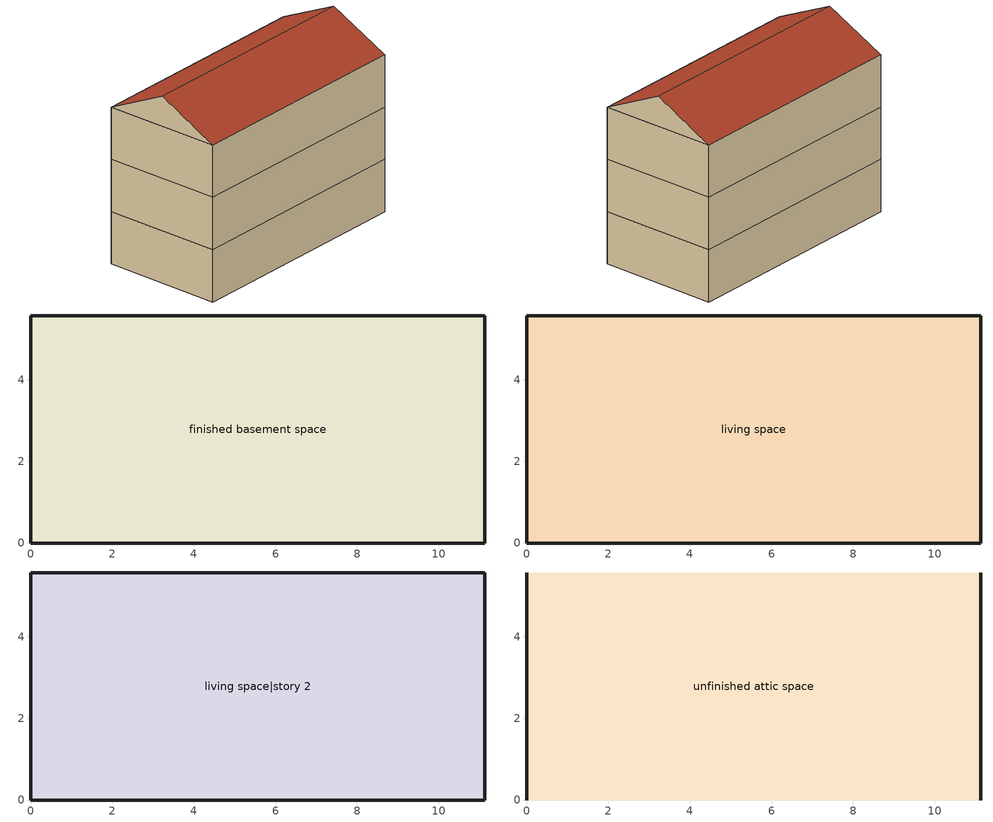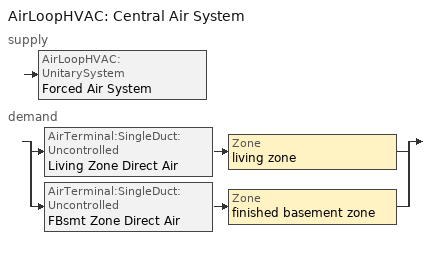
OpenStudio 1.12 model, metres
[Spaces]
finished basement space
 floor ground: 0,0 0,5.56 11.13,5.56 11.13,0 z-2.44
 wall ground: 0,5.56 0,0 11.13,0 11.13,5.56 0,5.56 z-2.44:0
living space
 floor to finished basement space: 0,0 0,5.56 11.13,5.56 11.13,0 z0
 wall outside: 0,5.56 0,0 11.13,0 11.13,5.56 0,5.56 z0:2.44
living space|story 2
 floor to living space: 0,0 0,5.56 11.13,5.56 11.13,0 z2.44
 wall outside: 0,5.56 0,0 11.13,0 11.13,5.56 0,5.56 z2.44:4.88
unfinished attic space
 floor to living space|story 2: 0,5.56 11.13,5.56 11.13,0 0,0 z4.88
 wall outside: 0,2.78,6.27 0,5.56,4.88 0,0,4.88; 11.13,2.78,6.27 11.13,0,4.88 11.13,5.56,4.88
 roof outside: 11.13,2.78,6.27 0,2.78,6.27 0,0,4.88 11.13,0,4.88; 0,2.78,6.27 11.13,2.78,6.27 11.13,5.56,4.88 0,5.56,4.88
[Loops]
AirLoopHVAC 'Central Air System'
 supply: AirLoopHVAC:UnitarySystem 'Forced Air System'
 demand: split
  | AirTerminal:SingleDuct:Uncontrolled 'Living Zone Direct Air' > Zone 'living zone'
  | AirTerminal:SingleDuct:Uncontrolled 'FBsmt Zone Direct Air' > Zone 'finished basement zone'
[ClimateZones]
Climate Zone Institution Name 1=ASHRAE; Climate Zone Document Name 1=ANSI/ASHRAE Standard 169; Climate Zone Document Year 1=2006; Climate Zone Institution Name 2=CEC; Climate Zone Document Name 2=California Climate Zone Descriptions; Climate Zone Document Year 2=1995; Climate Zone Institution Name 3=Building America; Climate Zone Document Year 3=0; Climate Zone Value 3=Cold
[Building]
Building 1: Standards Number of Living Units=1
[Site]
Denver Intl Ap_CO_USA: Latitude {deg}=39.83; Longitude {deg}=-104.65; Time Zone {hr}=-7; Elevation {m}=1650
[SizingPeriod:DesignDay] Barometric Pressure {Pa}=83011; Sky Clearness=0; Rain Indicator=0; Snow Indicator=0; Day of Month=21; Daylight Saving Time Indicator=0; Humidity Indicating Type=Wetbulb; Dry-Bulb Temperature Range Modifier Type=DefaultMultipliers
Name | Maximum Dry-Bulb Temperature {C} | Daily Dry-Bulb Temperature Range {deltaC} | Humidity Indicating Conditions at Maximum Dry-Bulb | Wind Speed {m/s} | Wind Direction {deg} | Month | Day Type | Solar Model Indicator | ASHRAE Taub | ASHRAE Taud
Denver Intl Ap Ann Clg .4% Condns WB=>MDB | 27.3 | 15.2 | 18.3 | 4.2 | 80 | 7 | SummerDesignDay | ASHRAETau | 0.424 | 2.012
Denver Intl Ap Ann Clg .4% Condns DB=>MWB | 34.6 | 15.2 | 15.7 | 4.2 | 80 | 7 | SummerDesignDay | ASHRAETau | 0.424 | 2.012
Denver Intl Ap Ann Htg 99.6% Condns DB | -17.4 | 0 | -17.4 | 3.3 | 160 | 12 | WinterDesignDay | ASHRAEClearSky
[Site:WaterMainsTemperature]
Calculation Method=Correlation; Annual Average Outdoor Air Temperature {C}=10.8753; Maximum Difference In Monthly Average Outdoor Air Temperatures {deltaC}=23.1524
[Site:GroundTemperature:BuildingSurface]
6.71221, 4.9416, 4.79814, 5.63626, 9.00496, 12.3608, 15.2732, 17.1228, 17.2883, 15.7979, 12.9685, 9.71588
[Site:GroundTemperature:Deep]
10.8753, 10.8753, 10.8753, 10.8753, 10.8753, 10.8753, 10.8753, 10.8753, 10.8753, 10.8753, 10.8753, 10.8753
[ThermalZone] Use Ideal Air Loads=No
living zone; unfinished attic zone; finished basement zone
[Sizing:Zone] Zone Cooling Design Supply Air Temperature Input Method=SupplyAirTemperature; Zone Cooling Design Supply Air Temperature {C}=14; Zone Cooling Design Supply Air Temperature Difference {deltaC}=11.11; Zone Heating Design Supply Air Temperature Input Method=SupplyAirTemperature; Zone Heating Design Supply Air Temperature {C}=40; Zone Heating Design Supply Air Temperature Difference {deltaC}=11.11; Zone Cooling Design Supply Air Humidity Ratio {kg-H2O/kg-air}=0.0085; Zone Heating Design Supply Air Humidity Ratio {kg-H2O/kg-air}=0.008; Cooling Design Air Flow Method=DesignDay; Heating Design Air Flow Method=DesignDay; Account for Dedicated Outdoor Air System=No; Dedicated Outdoor Air System Control Strategy=NeutralSupplyAir; Dedicated Outdoor Air Low Setpoint Temperature for Design {C}=autosize; Dedicated Outdoor Air High Setpoint Temperature for Design {C}=autosize
living zone; unfinished attic zone; finished basement zone
[Zone equipment]
living zone: Living Zone Direct Air
finished basement zone: FBsmt Zone Direct Air
[Space]
Name | Thermal Zone
living space; living space|story 2 | living zone
unfinished attic space | unfinished attic zone
finished basement space | finished basement zone
[ElectricEquipment]
unit=1|bed=nil|bath=nil|space=living space|space=living space|story 2|space=finished basement space: Electric Equipment Definition=unit=1|bed=nil|bath=nil|space={2d929ca1-5d46-426a-9f67-c686e2fa7afd}|space={b019796b-360b-40c2-9692-b5224d6de94c}|space={dbc2ab29-f011-4e1c-a9ee-b05e64e0b0c0}; Schedule=empty_schedule
[Coil:Heating:Electric]
Furnace Heating Coil: Availability Schedule=Always On Discrete; Efficiency=0.78; Nominal Capacity {W}=5861.42
[Fan:OnOff]
Supply Fan: Availability Schedule=SupplyFanAvailability; Fan Efficiency=0.117562; Pressure Rise {Pa}=124.55; Maximum Flow Rate {m3/s}=autosize; Motor Efficiency=1; Motor In Airstream Fraction=1; Fan Power Ratio Function of Speed Ratio Curve=Fan On Off Power Curve; Fan Efficiency Ratio Function of Speed Ratio Curve=Fan On Off Efficiency Curve
[AirLoopHVAC:UnitarySystem]
Forced Air System: Control Type=Load; Controlling Zone or Thermostat Location=living zone; Dehumidification Control Type=None; Availability Schedule=Always On Discrete; Supply Fan=Supply Fan; Fan Placement=BlowThrough; Supply Air Fan Operating Mode Schedule=SupplyFanOperation; Heating Coil=Furnace Heating Coil; DX Heating Coil Sizing Ratio=1; Use DOAS DX Cooling Coil=No; DOAS DX Cooling Coil Leaving Minimum Air Temperature {C}=2; Latent Load Control=SensibleOnlyLoadControl; Supply Air Flow Rate During Cooling Operation {m3/s}=1e-007; Supply Air Flow Rate During Heating Operation {m3/s}=autosize; Supply Air Flow Rate When No Cooling or Heating is Required {m3/s}=0; Maximum Supply Air Temperature {C}=48.8889; Maximum Outdoor Dry-Bulb Temperature for Supplemental Heater Operation {C}=21; Maximum Cycling Rate {cycles/hr}=2.5; Heat Pump Time Constant {s}=60; Fraction of On-Cycle Power Use=0.01; Heat Pump Fan Delay Time {s}=60; Ancilliary On-Cycle Electric Power {W}=0; Ancilliary Off-Cycle Electric Power {W}=0
[AirLoopHVAC]
Central Air System: Availability Schedule=Always On Discrete; Design Supply Air Flow Rate {m3/s}=AutoSize
[Sizing:System]
Central Air System: Type of Load to Size On=Sensible; Design Outdoor Air Flow Rate {m3/s}=Autosize; Minimum System Air Flow Ratio=0.3; Preheat Design Temperature {C}=7; Preheat Design Humidity Ratio {kg-H2O/kg-Air}=0.008; Precool Design Temperature {C}=12.8; Precool Design Humidity Ratio {kg-H2O/kg-Air}=0.008; Central Cooling Design Supply Air Temperature {C}=12.8; Central Heating Design Supply Air Temperature {C}=16.7; Sizing Option=NonCoincident; 100% Outdoor Air in Cooling=Yes; 100% Outdoor Air in Heating=Yes; Central Cooling Design Supply Air Humidity Ratio {kg-H2O/kg-Air}=0.0085; Central Heating Design Supply Air Humidity Ratio {kg-H2O/kg-Air}=0.008; Cooling Design Air Flow Method=DesignDay; Cooling Design Air Flow Rate {m3/s}=0; Heating Design Air Flow Method=DesignDay; Heating Design Air Flow Rate {m3/s}=0; System Outdoor Air Method=ZoneSum; Zone Maximum Outdoor Air Fraction=1; Cooling Supply Air Flow Rate Per Floor Area {m3/s-m2}=0.00996765; Cooling Fraction of Autosized Cooling Supply Air Flow Rate=1; Cooling Supply Air Flow Rate Per Unit Cooling Capacity {m3/s-W}=3.94755e-05; Heating Supply Air Flow Rate Per Floor Area {m3/s-m2}=0.00996765; Heating Fraction of Autosized Heating Supply Air Flow Rate=1; Heating Fraction of Autosized Cooling Supply Air Flow Rate=1; Heating Supply Air Flow Rate Per Unit Heating Capacity {m3/s-W}=3.15882e-05; Cooling Design Capacity Method=CoolingDesignCapacity; Cooling Design Capacity {W}=autosize; Cooling Design Capacity Per Floor Area {W/m2}=234.7; Fraction of Autosized Cooling Design Capacity=1; Heating Design Capacity Method=HeatingDesignCapacity; Heating Design Capacity {W}=autosize; Heating Design Capacity Per Floor Area {W/m2}=157; Fraction of Autosized Heating Design Capacity=1; Central Cooling Capacity Control Method=OnOff
[AirTerminal:SingleDuct:Uncontrolled] Availability Schedule=Always On Discrete; Maximum Air Flow Rate {m3/s}=AutoSize
Living Zone Direct Air; FBsmt Zone Direct Air
[Schedule:Ruleset]
empty_schedule: Default Day Schedule=Schedule Day 1
[Schedule:Day]
Schedule Day 1: 24, 0, 0
[Schedule:Constant]
Name | Value
Always On Discrete; SupplyFanAvailability | 1
SupplyFanOperation | 0
[Curve:Exponent]
Fan On Off Power Curve: Coefficient1 Constant=1; Coefficient2 Constant=0; Coefficient3 Constant=0; Minimum Value of x=0; Maximum Value of x=1
[Curve:Cubic]
Fan On Off Efficiency Curve: Coefficient1 Constant=1; Coefficient2 x=0; Coefficient3 x**2=0; Coefficient4 x**3=0; Minimum Value of x=0; Maximum Value of x=1
